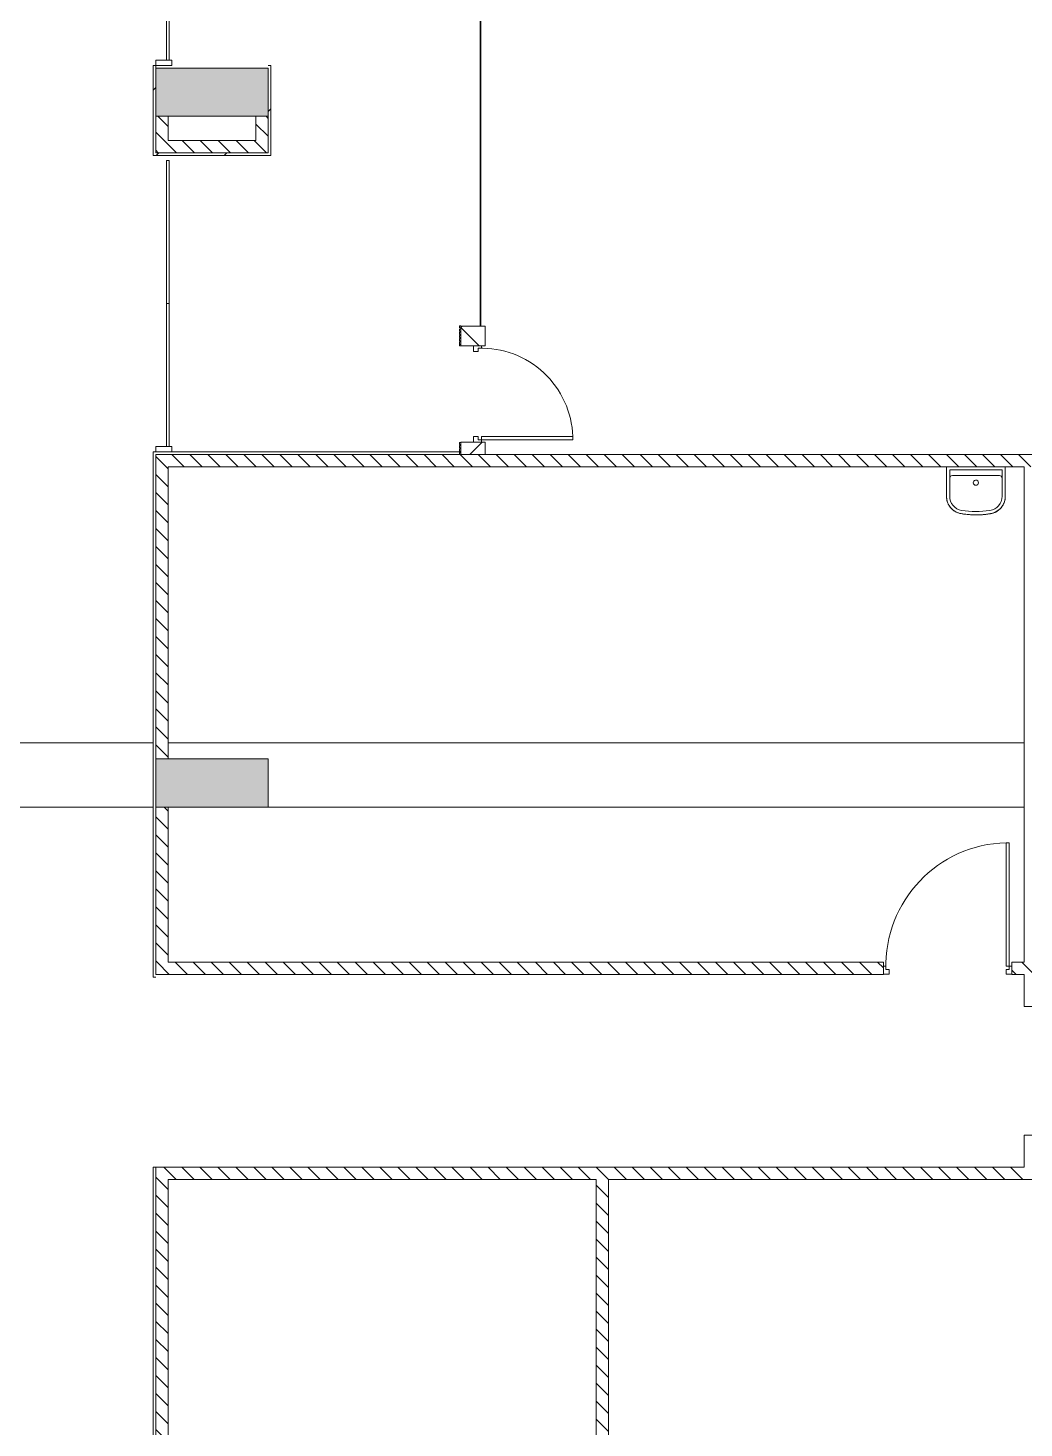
# Model space of a CAD drawing. Header units: millimetres. Extents: x -106145 to 154907, y -84585 to 152038.
# Drawn here: x 105734 to 115044, y 32672 to 45755 of the extents above; entities that cross this region are included whole.
import ezdxf

# ---------------------------------------------------------------- set-up
doc = ezdxf.new("R2010")
doc.units = ezdxf.units.MM
for name, color, linetype, lineweight in [('A-DOOR', 31, 'Continuous', 5), ('A-DOOR-FRAM', 31, 'Continuous', 9), ('A-GLAZ-CURT', 52, 'Continuous', 5), ('A-GLAZ-CWMG', 51, 'Continuous', 5), ('A-WALL', 113, 'Continuous', 5), ('A-WALL-PATT', 111, 'Continuous', 5), ('P-SANR-FIXT', 6, 'Continuous', 5), ('S-COLS', 52, 'Continuous', 5)]:
    doc.layers.add(name, color=color, linetype=linetype, lineweight=lineweight)
pattern_1 = [(315, (0, 0), (84.19025, 84.19025), [])]
pattern_2 = [(45, (0, 0), (-318.198, 318.198), [])]

# ---------------------------------------------------------------- blocks, each defined once
blk = doc.blocks.new('Structural Columns 4 - Structural Columns 4-3006467-Site Plan')
at = {"layer": 'S-COLS', "color": 41}
for p, q in [((106904, 39075), (103849, 39075)), ((115044, 39075), (107044, 39075)), ((103849, 38475), (106904, 38475)), ((107979, 38475), (115044, 38475))]:
    blk.add_line(p, q, dxfattribs=at)
blk = doc.blocks.new('DC_SglFl-W-Int - FIRE 1_2 WALL OPENING_TYPE A-15005718-Site Plan')
at = {"layer": 'A-DOOR', "color": 121, "lineweight": 9}
for p, q in [((547, 20), (547, 1174)), ((547, 1174), (577, 1174)), ((577, 1174), (577, 20)), ((577, 20), (547, 20))]:
    blk.add_line(p, q, dxfattribs=at)
at = {"layer": 'A-DOOR', "color": 41}
blk.add_arc((577, 20), 1154, 91.4892, 181.4892, dxfattribs=at)
at = {"layer": 'A-DOOR-FRAM', "color": 121}
for p, q in [((-600, -55), (-600, 20)), ((-600, 20), (-577, 20)), ((-577, -10), (-577, 20)), ((577, 20), (600, 20)), ((577, -10), (577, 20)), ((600, 20), (600, -55)), ((-547, -55), (-600, -55)), ((-577, -10), (-547, -10)), ((-547, -10), (-547, -55)), ((547, -10), (577, -10)), ((547, -55), (547, -10)), ((600, -55), (547, -55))]:
    blk.add_line(p, q, dxfattribs=at)
blk = doc.blocks.new('System Panel - Glazed-14414970-Site Plan')
at = {"layer": 'A-GLAZ-CURT', "color": 121, "lineweight": 9}
for p, q in [((-667.5, 49.5), (667.5, 49.5)), ((-667.5, 24.5), (-667.5, 49.5)), ((667.5, 24.5), (-667.5, 24.5)), ((667.5, 24.5), (667.5, 49.5))]:
    blk.add_line(p, q, dxfattribs=at)
blk = doc.blocks.new('System Panel - Glazed-14414943-Site Plan')
at = {"layer": 'A-GLAZ-CURT', "color": 121, "lineweight": 9}
for p, q in [((-926, 50), (926, 50)), ((-926, 25), (-926, 50)), ((926, 25), (-926, 25)), ((926, 25), (926, 50))]:
    blk.add_line(p, q, dxfattribs=at)
blk = doc.blocks.new('DC_SglFl-W-Int - 0_9 WALL OPENING_TYPE A-14353678-Site Plan')
at = {"layer": 'A-DOOR', "color": 121, "lineweight": 9}
for p, q in [((397, 78), (397, 932)), ((397, 932), (427, 932)), ((427, 932), (427, 78)), ((427, 78), (397, 78))]:
    blk.add_line(p, q, dxfattribs=at)
at = {"layer": 'A-DOOR', "color": 41}
blk.add_arc((427, 78), 855, 92.0119, 182.0119, dxfattribs=at)
at = {"layer": 'A-DOOR-FRAM', "color": 121}
for p, q in [((-450, 3), (-450, 78)), ((-450, 78), (-427, 78)), ((-397, 3), (-450, 3)), ((-427, 48), (-427, 78)), ((-427, 48), (-397, 48)), ((-397, 48), (-397, 3)), ((397, 48), (427, 48)), ((397, 3), (397, 48)), ((450, 3), (397, 3)), ((427, 78), (450, 78)), ((427, 48), (427, 78)), ((450, 78), (450, 3))]:
    blk.add_line(p, q, dxfattribs=at)
blk = doc.blocks.new('BASIN_handwash_Type_B - HYBA-010-V28-Site Plan')
at = {"layer": 'P-SANR-FIXT', "color": 41}
for p, q in [((-275, 500), (-275, 224)), ((-275, 224), (-275, 500)), ((-275, 500), (-275, 351)), ((245, 470), (-245, 470)), ((-245, 470), (-245, 224)), ((-245, 351), (-245, 470)), ((220, 418), (-220, 418)), ((245, 470), (245, 224)), ((245, 470), (245, 351)), ((275, 224), (275, 500)), ((275, 224), (275, 500)), ((275, 351), (275, 500))]:
    blk.add_line(p, q, dxfattribs=at)
at = {"layer": 'P-SANR-FIXT', "color": 41, "flags": 128}
for points in [[(-275, 224), (-275, 217), (-274, 211), (-274, 204), (-273, 198), (-272, 191), (-270, 185), (-269, 178), (-267, 172), (-264, 166), (-262, 160), (-259, 154), (-256, 148), (-253, 142), (-250, 136), (-246, 131), (-242, 126), (-238, 120), (-234, 115), (-230, 110), (-225, 106), (-220, 101), (-215, 97), (-210, 93), (-205, 89), (-199, 85), (-193, 82), (-188, 79), (-182, 76), (-176, 73), (-170, 70), (-163, 68), (-157, 66), (-151, 64), (-144, 63), (-139, 62)], [(135, 61), (141, 62), (148, 63), (154, 65), (161, 67), (167, 69), (173, 72), (179, 74), (185, 77), (191, 80), (197, 84), (202, 87), (207, 91), (213, 95), (218, 99), (223, 104), (227, 108), (232, 113), (236, 118), (240, 123), (244, 128), (248, 134), (252, 139), (255, 145), (258, 151), (261, 157), (263, 163), (266, 169), (268, 176), (270, 182), (271, 188), (272, 195), (273, 201), (274, 208), (275, 214), (275, 221)], [(-139, 62), (-106, 57), (-73, 53), (-51, 52)], [(-46, 51), (-40, 51), (-6, 50), (27, 50), (41, 51)], [(47, 51), (61, 52), (94, 55), (127, 60), (135, 61)]]:
    blk.add_lwpolyline(points, dxfattribs=at)
at = {"layer": 'P-SANR-FIXT', "color": 41}
for centre, radius, start, end in [((-220, 393), 25, 90, 180), ((220, 393), 25, 360, 90), ((0, 351), 24.2, 98.5635, 270), ((0, 351), 24.2, 270, 90)]:
    blk.add_arc(centre, radius, start, end, dxfattribs=at)
for centre, major_axis, start_param, end_param in [((-110, 224), (165, 0), 3.141593, 4.534908), ((-110, 224), (135, 0), 3.141593, 4.533834), ((110, 224), (-135, 0), 1.722189, 3.141593), ((110, 224), (165, 0), 4.864844, 6.283185), ((0, 884), (834, 0), 4.544999, 4.874825), ((0, 884), (804, 0), 4.545194, 4.875019)]:
    blk.add_ellipse(centre, major_axis=major_axis, ratio=0.999048, start_param=start_param, end_param=end_param, dxfattribs=at)
for points, knots in [([(-275, 224), (-275, 218), (-274, 205), (-271, 189), (-268, 177), (-265, 168), (-262, 159), (-258, 150), (-253, 142), (-248, 134), (-242, 126), (-237, 118), (-230, 111), (-223, 104), (-216, 98), (-209, 92), (-201, 86), (-193, 81), (-184, 77), (-173, 71), (-158, 66), (-145, 63), (-139, 62)], [0, 0, 0, 0, 0.083333, 0.166667, 0.208333, 0.25, 0.291667, 0.333333, 0.375, 0.416667, 0.458333, 0.5, 0.541667, 0.583333, 0.625, 0.666667, 0.708333, 0.75, 0.791667, 0.833333, 0.916667, 1, 1, 1, 1]), ([(135, 61), (141, 62), (154, 65), (170, 70), (181, 75), (190, 80), (199, 85), (207, 90), (214, 96), (222, 103), (229, 109), (235, 117), (241, 124), (247, 132), (252, 140), (257, 149), (261, 158), (265, 167), (268, 176), (271, 189), (274, 204), (275, 217), (275, 224)], [0, 0, 0, 0, 0.083333, 0.166667, 0.208333, 0.25, 0.291667, 0.333333, 0.375, 0.416667, 0.458333, 0.5, 0.541667, 0.583333, 0.625, 0.666667, 0.708333, 0.75, 0.791667, 0.833333, 0.916667, 1, 1, 1, 1]), ([(-139, 62), (-124, 59), (-94, 55), (-33, 50), (29, 50), (89, 54), (120, 58), (135, 61)], [0, 0, 0, 0, 0.166667, 0.333333, 0.666667, 0.833333, 1, 1, 1, 1])]:
    blk.add_open_spline(points, degree=3, knots=knots, dxfattribs=at)
blk = doc.blocks.new('Walls 14 - Walls 14-14365342-Site Plan')
at = {"layer": 'A-WALL', "color": 61, "lineweight": 18}
for p, q in [((109769, 42972), (109769, 42952)), ((109769, 42972), (109779, 42972)), ((109769, 42952), (109779, 42952)), ((109769, 42942), (109769, 42922)), ((109769, 42942), (109779, 42942)), ((109769, 42922), (109779, 42922)), ((109779, 42952), (109779, 42972)), ((109779, 42922), (109779, 42942)), ((109769, 42912), (109769, 42892)), ((109769, 42912), (109779, 42912)), ((109769, 42892), (109779, 42892)), ((109769, 42862), (109769, 42882)), ((109769, 42882), (109779, 42882)), ((109769, 42862), (109779, 42862)), ((109769, 42832), (109769, 42852)), ((109769, 42852), (109779, 42852)), ((109769, 42832), (109779, 42832)), ((109769, 42802), (109769, 42822)), ((109769, 42822), (109779, 42822)), ((109769, 42802), (109779, 42802)), ((109769, 42785), (109769, 42798)), ((109769, 42798), (109779, 42798)), ((109769, 42785), (109779, 42785)), ((109779, 42892), (109779, 42912)), ((109779, 42882), (109779, 42862)), ((109779, 42852), (109779, 42832)), ((109779, 42822), (109779, 42802)), ((109779, 42798), (109779, 42785)), ((109769, 41862), (109769, 41882)), ((109769, 41882), (109779, 41882)), ((109779, 41882), (109779, 41862)), ((109769, 41862), (109779, 41862)), ((109769, 41832), (109769, 41852)), ((109769, 41852), (109779, 41852)), ((109769, 41832), (109779, 41832)), ((109769, 41802), (109769, 41822)), ((109769, 41822), (109779, 41822)), ((109769, 41802), (109779, 41802)), ((109769, 41787), (109769, 41772)), ((109769, 41787), (109779, 41787)), ((109769, 41772), (109779, 41772)), ((109779, 41852), (109779, 41832)), ((109779, 41822), (109779, 41802)), ((109779, 41772), (109779, 41787))]:
    blk.add_line(p, q, dxfattribs=at)
blk = doc.blocks.new('Rectangular Mullion - 50 x 150mm-V40-Site Plan')
at = {"layer": 'A-GLAZ-CWMG', "color": 61, "lineweight": 18}
for p, q in [((0, 75), (-50, 75)), ((-50, 75), (-50, -75)), ((0, 75), (0, -75)), ((-50, -75), (0, -75))]:
    blk.add_line(p, q, dxfattribs=at)
blk = doc.blocks.new('MM-HOSPITAL BLOCK-C_2022_05_03_CENTRAL_rvt-1-Site Plan')
at = {"layer": 'A-WALL-PATT'}
h = blk.add_hatch(dxfattribs=at)
h.set_pattern_fill('FP_14', color=253, style=0, pattern_type=2)
h.set_pattern_definition(pattern_2)
h.paths.add_polyline_path([(106929, 44565), (106929, 45405), (106904, 45405), (106904, 44565)], flags=0)
h = blk.add_hatch(dxfattribs=at)
h.set_pattern_fill('FP_14', color=253, style=0, pattern_type=2)
h.set_pattern_definition(pattern_2)
h.paths.add_polyline_path([(107979, 44565), (108004, 44565), (108004, 45405), (107979, 45405), (107979, 44590)], flags=0)
h = blk.add_hatch(dxfattribs=at)
h.set_pattern_fill('FP_10', color=90, style=0, pattern_type=2)
h.set_pattern_definition(pattern_1)
h.paths.add_polyline_path([(107044, 44705), (107044, 44930), (106929, 44930), (106929, 44705)], flags=0)
h = blk.add_hatch(dxfattribs=at)
h.set_pattern_fill('FP_10', color=90, style=0, pattern_type=2)
h.set_pattern_definition(pattern_1)
h.paths.add_polyline_path([(107979, 44590), (107977, 44930), (107864, 44930), (107864, 44590), (107977, 44590)], flags=0)
h = blk.add_hatch(dxfattribs=at)
h.set_pattern_fill('FP_10', color=90, style=0, pattern_type=2)
h.set_pattern_definition(pattern_1)
h.paths.add_polyline_path([(106929, 44590), (107864, 44590), (107864, 44705), (106929, 44705)], flags=0)
h = blk.add_hatch(dxfattribs=at)
h.set_pattern_fill('FP_14', color=253, style=0, pattern_type=2)
h.set_pattern_definition(pattern_2)
h.paths.add_polyline_path([(106929, 44565), (107979, 44565), (107977, 44590), (106929, 44590)], flags=0)
h = blk.add_hatch(dxfattribs=at)
h.set_pattern_fill('FP_11', color=253, style=0, pattern_type=2)
h.set_pattern_definition([(45, (0, 0), (-318.198, 318.198), []), (135, (0, 0), (-318.198, -318.198), [])])
h.paths.add_polyline_path([(110009, 41770), (110009, 41885), (109779, 41885), (109779, 41770)], flags=0)
h.paths.add_polyline_path([(110009, 42785), (110009, 42970), (109779, 42970), (109779, 42785)], flags=0)
h = blk.add_hatch(dxfattribs=at)
h.set_pattern_fill('FP_10', color=90, style=0, pattern_type=2)
h.set_pattern_definition(pattern_1)
h.paths.add_polyline_path([(121389, 41655), (121389, 41770), (106929, 41770), (106929, 41655), (120580, 41655)], flags=0)
h = blk.add_hatch(dxfattribs=at)
h.set_pattern_fill('FP_10', color=90, style=0, pattern_type=2)
h.set_pattern_definition(pattern_1)
h.paths.add_polyline_path([(107044, 38925), (107044, 41655), (106929, 41655), (106929, 38925)], flags=0)
h = blk.add_hatch(dxfattribs=at)
h.set_pattern_fill('FP_10', color=90, style=0, pattern_type=2)
h.set_pattern_definition(pattern_1)
h.paths.add_polyline_path([(107044, 37025), (107044, 38475), (106929, 38475), (106929, 37025)], flags=0)
h = blk.add_hatch(dxfattribs=at)
h.set_pattern_fill('FP_10', color=90, style=0, pattern_type=2)
h.set_pattern_definition(pattern_1)
h.paths.add_polyline_path([(115044, 36910), (115159, 36910), (115159, 37025), (114929, 37025), (114929, 36910)], flags=0)
h.paths.add_polyline_path([(112178, 36910), (113729, 36910), (113729, 37025), (106929, 37025), (106929, 36910), (107977, 36910)], flags=0)
h = blk.add_hatch(dxfattribs=at)
h.set_pattern_fill('FP_10', color=90, style=0, pattern_type=2)
h.set_pattern_definition(pattern_1)
h.paths.add_polyline_path([(112178, 34995), (115044, 34995), (115044, 35110), (106929, 35110), (106929, 34995), (111159, 34995)], flags=0)
h = blk.add_hatch(dxfattribs=at)
h.set_pattern_fill('FP_10', color=90, style=0, pattern_type=2)
h.set_pattern_definition(pattern_1)
h.paths.add_polyline_path([(107044, 31045), (107044, 34995), (106929, 34995), (106929, 31045)], flags=0)
h = blk.add_hatch(dxfattribs=at)
h.set_pattern_fill('FP_10', color=90, style=0, pattern_type=2)
h.set_pattern_definition(pattern_1)
h.paths.add_polyline_path([(111044, 26505), (111159, 26505), (111159, 34995), (111044, 34995), (111044, 26652)], flags=0)
at = {"layer": 'S-COLS'}
for points in [[(106929, 44930), (107979, 44930), (107977, 45380), (106929, 45380)], [(106929, 38475), (107979, 38475), (107977, 38925), (106929, 38925)]]:
    blk.add_hatch(color=256, dxfattribs=at).paths.add_polyline_path(points, flags=0)
at = {"layer": 'A-WALL', "color": 61, "lineweight": 18}
for p, q in [((109962, 42973), (109962, 57359)), ((109968, 57359), (109968, 42973)), ((106904, 45405), (106904, 44565)), ((106929, 45405), (106904, 45405)), ((106929, 44590), (106929, 45405)), ((108004, 45405), (107979, 45405)), ((108004, 44565), (108004, 45405)), ((107979, 45380), (107979, 44590)), ((106929, 44930), (106929, 44705)), ((106929, 44930), (107044, 44930)), ((107044, 44705), (107044, 44930)), ((107864, 44930), (107864, 44705)), ((107979, 44930), (107864, 44930)), ((107979, 44590), (107979, 44930)), ((106929, 44590), (106929, 44705)), ((107864, 44705), (107044, 44705)), ((106929, 44565), (106904, 44565)), ((106929, 44590), (107864, 44590)), ((107979, 44590), (106929, 44590)), ((106929, 44565), (107979, 44565)), ((107979, 44590), (107864, 44590)), ((108004, 44565), (107979, 44565)), ((109779, 42970), (109779, 42785)), ((110009, 42970), (109779, 42970)), ((109968, 42973), (109962, 42973)), ((110009, 42785), (110009, 42970)), ((110009, 42785), (109779, 42785)), ((109779, 41885), (109779, 41770)), ((110009, 41885), (109779, 41885)), ((110009, 41770), (110009, 41885)), ((109779, 41770), (106929, 41770)), ((106929, 41655), (106929, 41770)), ((121389, 41770), (110009, 41770)), ((106929, 41655), (106929, 38925)), ((107044, 41655), (115044, 41655)), ((107044, 38925), (107044, 41655)), ((115044, 41655), (115044, 37025)), ((107044, 38925), (106929, 38925)), ((106929, 38475), (106929, 37025)), ((107044, 38475), (106929, 38475)), ((107044, 37025), (107044, 38475)), ((106929, 36910), (106929, 37025)), ((113729, 37025), (107044, 37025)), ((113729, 36910), (113729, 37025)), ((115044, 37025), (114929, 37025)), ((114929, 36910), (114929, 37025)), ((106929, 36910), (113729, 36910)), ((114929, 36910), (115044, 36910)), ((115044, 36910), (115044, 36610)), ((115159, 36610), (115044, 36610)), ((115044, 35410), (115044, 35110)), ((115159, 35410), (115044, 35410)), ((115044, 35110), (106929, 35110)), ((106929, 34995), (106929, 35110)), ((106929, 34995), (106929, 31045)), ((107044, 34995), (111044, 34995)), ((107044, 31045), (107044, 34995)), ((111044, 34995), (111044, 31885)), ((111159, 34995), (115044, 34995)), ((111159, 26505), (111159, 34995)), ((115159, 34995), (115044, 34995))]:
    blk.add_line(p, q, dxfattribs=at)
at = {"layer": 'A-WALL', "color": 41}
for p, q in [((106904, 41795), (106929, 41795)), ((106904, 41795), (106904, 41770)), ((106904, 36885), (106904, 41770)), ((107079, 41795), (109779, 41795)), ((110009, 41770), (109779, 41770)), ((106904, 36885), (106929, 36885)), ((106904, 27380), (106904, 35110)), ((106904, 35110), (106929, 35110))]:
    blk.add_line(p, q, dxfattribs=at)
at = {"layer": 'S-COLS', "color": 41}
for p, q in [((106929, 44930), (106929, 45380)), ((106929, 45380), (107979, 45380)), ((107979, 44930), (107979, 45380)), ((107979, 44930), (106929, 44930)), ((106929, 38475), (106929, 38925)), ((106929, 38925), (107979, 38925)), ((107979, 38475), (107979, 38925)), ((107979, 38475), (106929, 38475))]:
    blk.add_line(p, q, dxfattribs=at)
at = {"color": 253, "lineweight": 5}
for name, p in [('Walls 14 - Walls 14-14365342-Site Plan', (0, 0)), ('Structural Columns 4 - Structural Columns 4-3006467-Site Plan', (0, 0)), ('BASIN_handwash_Type_B - HYBA-010-V28-Site Plan', (114594, 41155)), ('DC_SglFl-W-Int - FIRE 1_2 WALL OPENING_TYPE A-15005718-Site Plan', (114329, 36968))]:
    blk.add_blockref(name, p, dxfattribs=at)
for name, p, rotation in [('System Panel - Glazed-14414943-Site Plan', (107004, 46381), 269.9999999999996), ('System Panel - Glazed-14414970-Site Plan', (107004, 43848), 269.9999999999996), ('System Panel - Glazed-14414970-Site Plan', (107004, 42513), 269.9999999999996), ('DC_SglFl-W-Int - 0_9 WALL OPENING_TYPE A-14353678-Site Plan', (109894, 42335), 270)]:
    blk.add_blockref(name, p, dxfattribs=dict(at, rotation=rotation))
at = {"color": 253, "lineweight": 5, "extrusion": (0, 0, -1), "rotation": 270.0000000000003}
for p in [(-107004, 45405), (-107004, 41795)]:
    blk.add_blockref('Rectangular Mullion - 50 x 150mm-V40-Site Plan', p, dxfattribs=at)

msp = doc.modelspace()

# ---------------------------------------------------------------- block references
at = {"lineweight": 5}
msp.add_blockref('MM-HOSPITAL BLOCK-C_2022_05_03_CENTRAL_rvt-1-Site Plan', (0, 0), dxfattribs=at)

doc.saveas('drawing.dxf')
